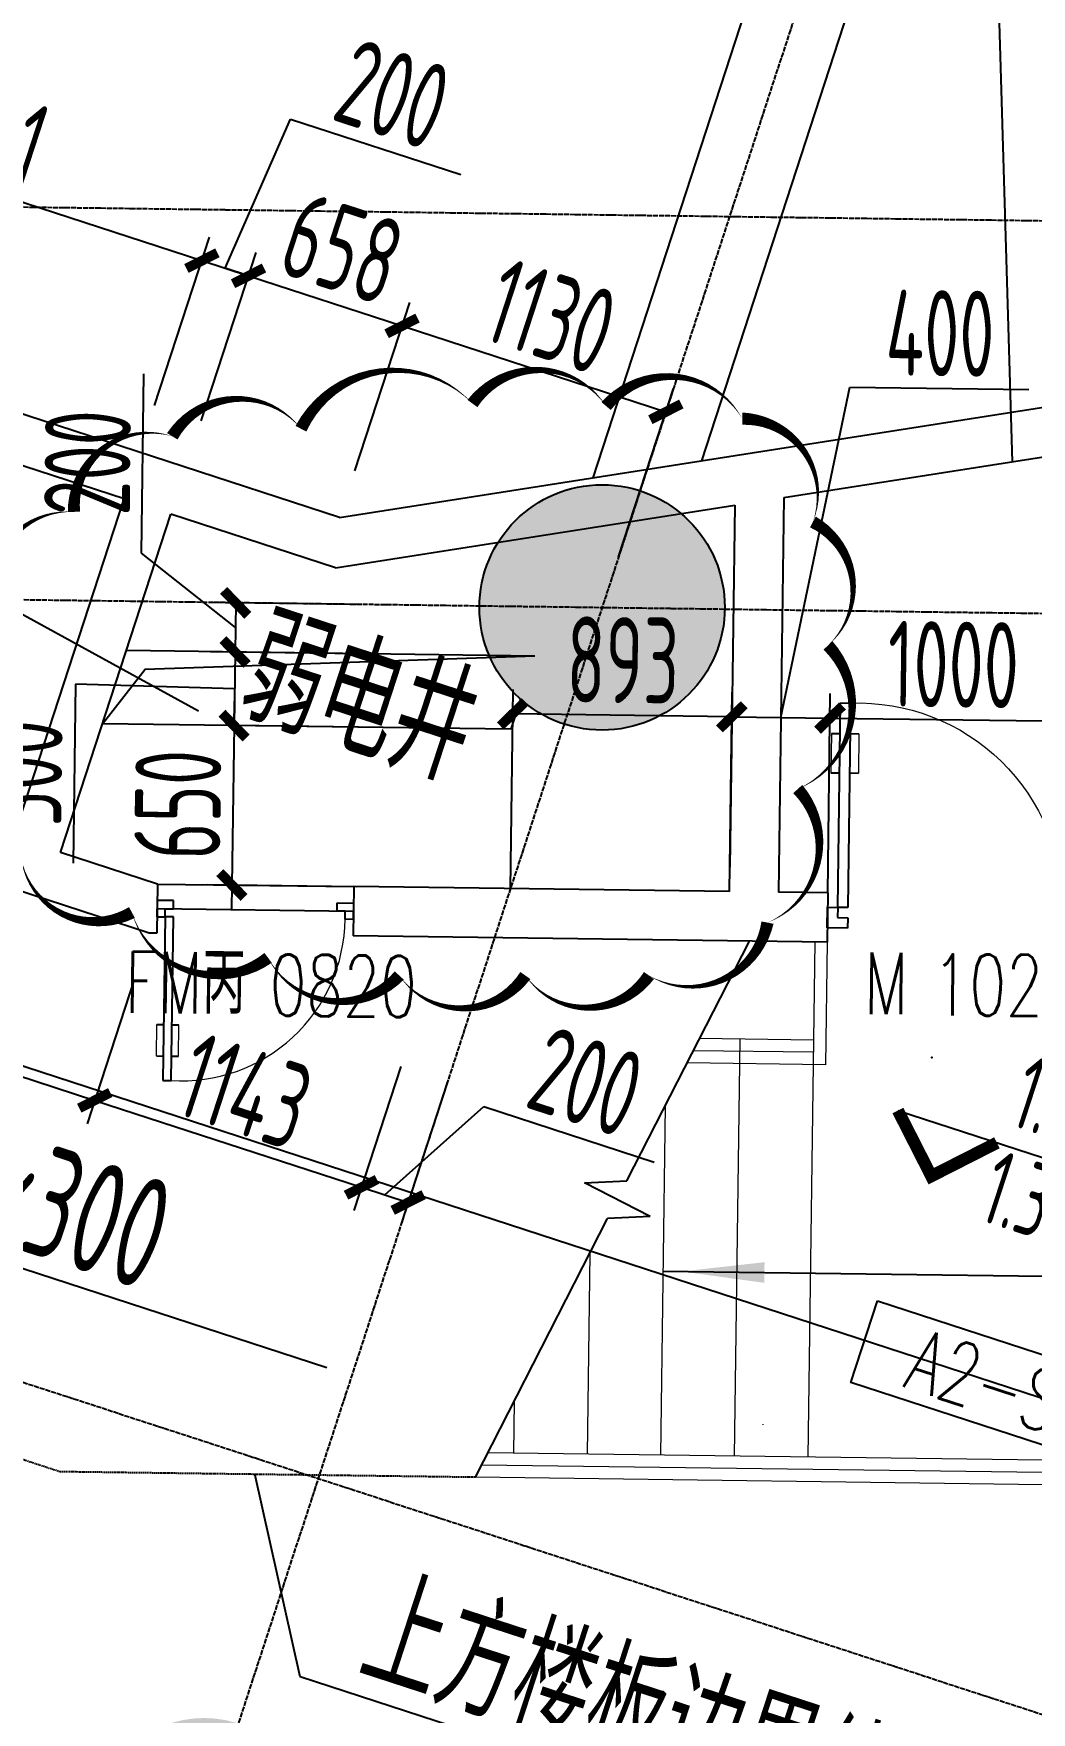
# Model space of a CAD drawing. Header units: millimetres. Extents: x 11639278 to 23698211, y -13072636 to -5537337.
# Drawn here: x 11845816 to 11849883, y -6354947 to -6348106 of the extents above; entities that cross this region are included whole.
import ezdxf
from ezdxf.enums import TextEntityAlignment as Align

# ---------------------------------------------------------------- set-up
doc = ezdxf.new("R2010")
doc.units = ezdxf.units.MM
doc.header["$LTSCALE"] = 10
for name, pattern in [('A2-RG-AXIS$0$CENTER', [2, 1.25, -0.25, 0.25, -0.25]), ('A2-RG-AXIS$0$DOTE', [2.42, 2, -0.2, 0.02, -0.2]), ('A2-RV-F1$0$DASHED2', [0.375, 0.25, -0.125])]:
    doc.linetypes.add(name, pattern=pattern)
for name, color, linetype in [('A2-RB-F1$0$$34$A-DIMS-100', 1, 'Continuous'), ('A2-RB-F1$0$A-DIMS-100', 1, 'Continuous'), ('A2-RG-AXIS$0$A-GRID', 1, 'A2-RG-AXIS$0$CENTER'), ('A2-RI-F1$0$$0$A-SYMB-NUMB-T', 4, 'Continuous'), ('A2-RI-F1$0$$4$A-SYMB', 4, 'Continuous'), ('A2-RI-F1$0$A-BEAM-PLAN-C', 2, 'Continuous'), ('A2-RI-F1$0$A-DOOR', 32, 'Continuous'), ('A2-RI-F1$0$A-HOLE', 2, 'Continuous'), ('A2-RI-F1$0$A-STRS', 50, 'Continuous'), ('A2-RI-F1$0$A-SYMB', 4, 'Continuous'), ('A2-RI-F1$0$A-SYMB-AREA', 4, 'Continuous'), ('A2-RI-F1$0$A-SYMB-DOOR', 4, 'Continuous'), ('A2-RI-F1$0$A-SYMB-NAME', 4, 'Continuous'), ('A2-RI-F1$0$A-SYMB-VOID', 35, 'Continuous'), ('A2-RI-F1$0$A-WALL', 7, 'Continuous'), ('A2-RI-F1$0$an-flor-strs-trds', 1, 'Continuous'), ('A2-RS-F1$0$A-HATH-GRAY', 8, 'Continuous'), ('A2-RS-F1$0$A-WALL-CONC', 6, 'Continuous'), ('A2-RV-F1$0$A-HATH', 9, 'Continuous'), ('A2-RV-F1$0$AUDIT_D_120618114340-341', 1, 'Continuous')]:
    doc.layers.add(name, color=color, linetype=linetype)
doc.layers.add('A2-RI-F1$0$A-FLOR-STRS', color=2, linetype='Continuous', lineweight=5)
doc.layers.add('A2-RV-F1$0$A-FLOR-STRS', color=2, linetype='Continuous', lineweight=5)
doc.styles.add('A2-RB-F1$0$$0$XD2008', font='hzs.shx', dxfattribs={"width": 0.7, "bigfont": 'hztxt.shx'})
doc.styles.add('A2-RB-F1$0$XD2008', font='hzs.shx', dxfattribs={"width": 0.7, "bigfont": 'hztxt.shx'})
doc.styles.add('A2-RI-F1$0$$0$ECADI-TXT', font='simplex.shx', dxfattribs={"bigfont": 'hztxt.shx'})
doc.styles.add('A2-RI-F1$0$ECADI', font='hzs.shx', dxfattribs={"width": 0.7, "bigfont": 'hztxt.shx'})
doc.styles.add('A2-RI-F1$0$ECADI-TXT', font='simplex.shx', dxfattribs={"bigfont": 'hztxt.shx'})
doc.styles.add('A2-RI-F1$0$XD2008', font='hzs.shx', dxfattribs={"width": 0.7, "bigfont": 'hztxt.shx'})
doc.dimstyles.new('A2-RB-F1$0$$0$XD100$0', dxfattribs={"dimscale": 100, "dimtxt": 3.5, "dimasz": 1, "dimexe": 1, "dimexo": 2, "dimgap": 0.5, "dimtad": 1, "dimdec": 0, "dimdsep": 46, "dimtxsty": 'A2-RB-F1$0$$0$XD2008', "dimblk1": 'A2-RB-F1$0$$20$_ArchTick', "dimblk2": 'A2-RB-F1$0$$20$_ArchTick', "dimsah": 1, "dimcen": 2.5, "dimclrt": 4, "dimaunit": 1, "dimadec": 0, "dimazin": 0, "dimtfac": 1, "dimtdec": 0, "dimtix": 1, "dimtmove": 2, "dimatfit": 3, "dimfxl": 0, "dimtolj": 1, "dimtzin": 0, "dimarcsym": 0})
doc.dimstyles.new('A2-RB-F1$0$XD100$0', dxfattribs={"dimscale": 100, "dimtxt": 3.5, "dimasz": 1, "dimexe": 1, "dimexo": 2, "dimgap": 0.5, "dimtad": 1, "dimdec": 0, "dimdsep": 46, "dimtxsty": 'A2-RB-F1$0$XD2008', "dimblk1": 'A2-RB-F1$0$_ArchTick', "dimblk2": 'A2-RB-F1$0$_ArchTick', "dimsah": 1, "dimcen": 2.5, "dimclrt": 4, "dimaunit": 1, "dimadec": 0, "dimazin": 0, "dimtfac": 1, "dimtdec": 0, "dimtix": 1, "dimtmove": 1, "dimatfit": 3, "dimfxl": 0, "dimtolj": 1, "dimtzin": 0, "dimarcsym": 0})

# ---------------------------------------------------------------- blocks, each defined once
blk = doc.blocks.new('A2-RG-AXIS')
at = {"layer": 'A2-RG-AXIS$0$A-GRID', "linetype": 'A2-RG-AXIS$0$DOTE'}
for p, q in [((11859362.3, -6315993.2), (11846201.5, -6356370.4)), ((11835588.6, -6348674.9), (11872727, -6349175.1)), ((11832290.2, -6349206.7), (11870250.8, -6361579.7)), ((11835567, -6350274.8), (11872705.5, -6350774.9))]:
    blk.add_line(p, q, dxfattribs=at)
blk = doc.blocks.new('A2-RV-F1')
at = {"layer": 'A2-RV-F1$0$A-FLOR-STRS'}
for p, q in [((11848999.7, -6351807.1), (11848971.7, -6353906.9)), ((11849049.7, -6351807.7), (11849043, -6352307.7)), ((11848994.4, -6352207), (11848530.6, -6352200.9)), ((11848694.4, -6352203), (11848671.7, -6353902.9)), ((11848993.7, -6352257), (11848505.2, -6352250.5)), ((11849043, -6352307.7), (11848479.8, -6352300.2)), ((11848390.7, -6352474.5), (11848371.7, -6353898.9)), ((11848082.7, -6353077.3), (11848071.7, -6353894.9)), ((11847774.6, -6353680), (11847771.8, -6353890.9)), ((11853071.3, -6353961.6), (11847667.5, -6353889.5)), ((11853070, -6354061.6), (11847616.7, -6353989)), ((11853070.6, -6354011.6), (11847642.1, -6353939.1))]:
    blk.add_line(p, q, dxfattribs=at)
at = {"layer": 'A2-RV-F1$0$A-HATH', "linetype": 'A2-RV-F1$0$DASHED2', "ltscale": 2}
blk.add_lwpolyline([(11847616.7, -6353989), (11845924.2, -6353966.4), (11843032.6, -6353023.8), (11842521.3, -6354592.4)], dxfattribs=at)
at = {"layer": 'A2-RV-F1$0$AUDIT_D_120618114340-341', "extrusion": (-1.33014e-40, 2.84399e-41, -1)}
for p, q in [((11848234.4, -6352780.4), (11848733.7, -6351803.5)), ((11848061.4, -6352789.3), (11848234.4, -6352780.4)), ((11848328.5, -6352925.8), (11848061.4, -6352789.3)), ((11847616.7, -6353989), (11848155.5, -6352934.7)), ((11848328.5, -6352925.8), (11848155.5, -6352934.7))]:
    blk.add_line(p, q, dxfattribs=at)
at = {"layer": 'A2-RV-F1$0$AUDIT_D_120618114340-341', "extrusion": (2.15712e-08, 2.98558e-09, -1)}
blk.add_line((11848381.7, -6353148.9, 0), (11853081.3, -6353211.7, 0), dxfattribs=at)
blk.add_solid([(-11848793.9, -6353196.5, 0.2), (-11848795.1, -6353112.4, 0.2), (-11848457.8, -6353150, 0.2)], dxfattribs=at)
blk = doc.blocks.new('A2-RB-F1$0$_ArchTick')
at = {"color": 0, "linetype": 'ByBlock', "const_width": 0.4}
blk.add_lwpolyline([(-0.5, -0.5), (0.5, 0.5)], dxfattribs=at)
blk = doc.blocks.new('*D1197')
at = {"layer": 'A2-RB-F1$0$A-DIMS-100', "color": 0, "lineweight": -2, "transparency": 16777216}
for p, q in [((11847759.5, -6351590.5), (11847770.3, -6350777.9)), ((11848652.4, -6351602.4), (11848663.3, -6350789.8)), ((11848661.9, -6350889.8), (11847769, -6350877.8))]:
    blk.add_line(p, q, dxfattribs=at)
at = {"layer": 'Defpoints', "color": 0, "transparency": 16777216}
for p in [(11847769, -6350877.8), (11847756.8, -6351790.5), (11848649.7, -6351802.4)]:
    blk.add_point(p, dxfattribs=at)
at = {"layer": 'A2-RB-F1$0$A-DIMS-100', "color": 0, "lineweight": -2, "transparency": 16777216, "xscale": 100, "yscale": 100, "zscale": 100}
for p, rotation in [((11847769, -6350877.8), 179.2349047044676), ((11848661.9, -6350889.8), 359.2349047044676)]:
    blk.add_blockref('A2-RB-F1$0$_ArchTick', p, dxfattribs=dict(at, rotation=rotation))
at = {"layer": 'A2-RB-F1$0$A-DIMS-100', "color": 4, "transparency": 16777216, "insert": (11848218.5, -6350658.8), "char_height": 350, "attachment_point": 5, "rotation": 359.2349, "style": 'A2-RB-F1$0$XD2008'}
blk.add_mtext('\\A1;893', dxfattribs=at)
blk = doc.blocks.new('*D1198')
at = {"layer": 'A2-RB-F1$0$A-DIMS-100', "color": 0, "lineweight": -2, "transparency": 16777216}
for p, q in [((11848861.9, -6350892.4), (11849142.5, -6349546.8)), ((11849142.5, -6349546.8), (11849872.4, -6349556.6)), ((11848652.4, -6351602.4), (11848663.3, -6350789.8)), ((11849052.4, -6351607.8), (11849063.2, -6350795.1)), ((11848661.9, -6350889.8), (11849061.9, -6350895.1))]:
    blk.add_line(p, q, dxfattribs=at)
at = {"layer": 'Defpoints', "color": 0, "transparency": 16777216}
for p in [(11849061.9, -6350895.1), (11848649.7, -6351802.4), (11849049.7, -6351807.7)]:
    blk.add_point(p, dxfattribs=at)
at = {"layer": 'A2-RB-F1$0$A-DIMS-100', "color": 0, "lineweight": -2, "transparency": 16777216, "xscale": 100, "yscale": 100, "zscale": 100}
for p, rotation in [((11848661.9, -6350889.8), 179.2349047048349), ((11849061.9, -6350895.1), 359.2349047048348)]:
    blk.add_blockref('A2-RB-F1$0$_ArchTick', p, dxfattribs=dict(at, rotation=rotation))
at = {"layer": 'A2-RB-F1$0$A-DIMS-100', "color": 4, "transparency": 16777216, "insert": (11849510.5, -6349326.7), "char_height": 350, "attachment_point": 5, "rotation": 359.2349, "style": 'A2-RB-F1$0$XD2008'}
blk.add_mtext('\\A1;400', dxfattribs=at)
blk = doc.blocks.new('*D1199')
at = {"layer": 'A2-RB-F1$0$A-DIMS-100', "color": 0, "lineweight": -2, "transparency": 16777216}
for p, q in [((11849052.4, -6351607.8), (11849063.2, -6350795.1)), ((11850052.3, -6351621.1), (11850063.1, -6350808.5)), ((11849061.9, -6350895.1), (11850061.8, -6350908.5))]:
    blk.add_line(p, q, dxfattribs=at)
at = {"layer": 'Defpoints', "color": 0, "transparency": 16777216}
for p in [(11850061.8, -6350908.5), (11849049.7, -6351807.7), (11850049.6, -6351821.1)]:
    blk.add_point(p, dxfattribs=at)
at = {"layer": 'A2-RB-F1$0$A-DIMS-100', "color": 0, "lineweight": -2, "transparency": 16777216, "xscale": 100, "yscale": 100, "zscale": 100}
for p, rotation in [((11849061.9, -6350895.1), 179.2349047042035), ((11850061.8, -6350908.5), 359.2349047042035)]:
    blk.add_blockref('A2-RB-F1$0$_ArchTick', p, dxfattribs=dict(at, rotation=rotation))
at = {"layer": 'A2-RB-F1$0$A-DIMS-100', "color": 4, "transparency": 16777216, "insert": (11849564.8, -6350676.8), "char_height": 350, "attachment_point": 5, "rotation": 359.2349, "style": 'A2-RB-F1$0$XD2008'}
blk.add_mtext('\\A1;1000', dxfattribs=at)
blk = doc.blocks.new('*D1271')
at = {"layer": 'A2-RB-F1$0$A-DIMS-100', "color": 0, "lineweight": -2, "transparency": 16777216}
for p, q in [((11844349.7, -6348983), (11844573.3, -6348297.1)), ((11844542.3, -6348392.1), (11846502.3, -6349031)), ((11846309.7, -6349621.8), (11846533.2, -6348935.9))]:
    blk.add_line(p, q, dxfattribs=at)
at = {"layer": 'Defpoints', "color": 0, "transparency": 16777216}
for p in [(11846502.3, -6349031), (11844287.7, -6349173.1), (11846247.7, -6349811.9)]:
    blk.add_point(p, dxfattribs=at)
at = {"layer": 'A2-RB-F1$0$A-DIMS-100', "color": 0, "lineweight": -2, "transparency": 16777216, "xscale": 100, "yscale": 100, "zscale": 100}
for p, rotation in [((11844542.3, -6348392.1), 161.947040493317), ((11846502.3, -6349031), 341.9470404933169)]:
    blk.add_blockref('A2-RB-F1$0$_ArchTick', p, dxfattribs=dict(at, rotation=rotation))
at = {"layer": 'A2-RB-F1$0$A-DIMS-100', "color": 4, "transparency": 16777216, "insert": (11845592, -6348497.6), "char_height": 350, "attachment_point": 5, "rotation": 341.94704, "style": 'A2-RB-F1$0$XD2008'}
blk.add_mtext('\\A1;2061', dxfattribs=at)
blk = doc.blocks.new('*D1272')
at = {"layer": 'A2-RB-F1$0$A-DIMS-100', "color": 0, "lineweight": -2, "transparency": 16777216}
for p, q in [((11846256.3, -6350222.5), (11846266.1, -6349492.6)), ((11846638.8, -6350525.6), (11846256.3, -6350222.5)), ((11847147.6, -6350432.2), (11846540.1, -6350424)), ((11846640.1, -6350425.4), (11846637.4, -6350625.8)), ((11847144.9, -6350632.6), (11846537.4, -6350624.5))]:
    blk.add_line(p, q, dxfattribs=at)
at = {"layer": 'Defpoints', "color": 0, "transparency": 16777216}
for p in [(11847347.6, -6350434.8), (11846637.4, -6350625.8), (11847344.9, -6350635.3)]:
    blk.add_point(p, dxfattribs=at)
at = {"layer": 'A2-RB-F1$0$A-DIMS-100', "color": 0, "lineweight": -2, "transparency": 16777216, "xscale": 100, "yscale": 100, "zscale": 100}
for p, rotation in [((11846640.1, -6350425.4), 89.23490470464137), ((11846637.4, -6350625.8), 269.2349047046413)]:
    blk.add_blockref('A2-RB-F1$0$_ArchTick', p, dxfattribs=dict(at, rotation=rotation))
at = {"layer": 'A2-RB-F1$0$A-DIMS-100', "color": 4, "transparency": 16777216, "insert": (11846036.2, -6349854.5), "char_height": 350, "attachment_point": 5, "rotation": 89.2349, "style": 'A2-RB-F1$0$XD2008'}
blk.add_mtext('\\A1;200', dxfattribs=at)
blk = doc.blocks.new('*D1273')
at = {"layer": 'A2-RB-F1$0$A-DIMS-100', "color": 0, "lineweight": -2, "transparency": 16777216}
for p, q in [((11846633.4, -6350925.8), (11846634.7, -6350825.8)), ((11847140.9, -6350932.6), (11846533.4, -6350924.4)), ((11846633.4, -6350925.8), (11846624.7, -6351575.3)), ((11847132.2, -6351582.1), (11846524.7, -6351574)), ((11846624.7, -6351575.3), (11846623.4, -6351675.3))]:
    blk.add_line(p, q, dxfattribs=at)
at = {"layer": 'Defpoints', "color": 0, "transparency": 16777216}
for p in [(11847340.9, -6350935.2), (11846624.7, -6351575.3), (11847332.2, -6351584.8)]:
    blk.add_point(p, dxfattribs=at)
at = {"layer": 'A2-RB-F1$0$A-DIMS-100', "color": 0, "lineweight": -2, "transparency": 16777216, "xscale": 100, "yscale": 100, "zscale": 100}
for p, rotation in [((11846633.4, -6350925.8), 269.2349047043373), ((11846624.7, -6351575.3), 89.23490470433734)]:
    blk.add_blockref('A2-RB-F1$0$_ArchTick', p, dxfattribs=dict(at, rotation=rotation))
at = {"layer": 'A2-RB-F1$0$A-DIMS-100', "color": 4, "transparency": 16777216, "insert": (11846404.1, -6351247.6), "char_height": 350, "attachment_point": 5, "rotation": 89.2349, "style": 'A2-RB-F1$0$XD2008'}
blk.add_mtext('\\A1;650', dxfattribs=at)
blk = doc.blocks.new('*D1274')
at = {"layer": 'A2-RB-F1$0$A-DIMS-100', "color": 0, "lineweight": -2, "transparency": 16777216}
for p, q in [((11844603.2, -6351432.1), (11844411.9, -6352018.9)), ((11844442.9, -6351923.8), (11846065.7, -6352452.8)), ((11846226, -6351961), (11846034.8, -6352547.9))]:
    blk.add_line(p, q, dxfattribs=at)
at = {"layer": 'Defpoints', "color": 0, "transparency": 16777216}
for p in [(11844665.2, -6351241.9), (11846288, -6351770.9), (11846065.7, -6352452.8)]:
    blk.add_point(p, dxfattribs=at)
at = {"layer": 'A2-RB-F1$0$A-DIMS-100', "color": 0, "lineweight": -2, "transparency": 16777216, "xscale": 100, "yscale": 100, "zscale": 100}
for p, rotation in [((11844442.9, -6351923.8), 161.9470404933315), ((11846065.7, -6352452.8), 341.9470404933315)]:
    blk.add_blockref('A2-RB-F1$0$_ArchTick', p, dxfattribs=dict(at, rotation=rotation))
at = {"layer": 'A2-RB-F1$0$A-DIMS-100', "color": 4, "transparency": 16777216, "insert": (11845324.1, -6351974.4), "char_height": 350, "attachment_point": 5, "rotation": 341.94704, "style": 'A2-RB-F1$0$XD2008'}
blk.add_mtext('\\A1;1707', dxfattribs=at)
blk = doc.blocks.new('*D1275')
at = {"layer": 'A2-RB-F1$0$A-DIMS-100', "color": 0, "lineweight": -2, "transparency": 16777216}
for p, q in [((11846226, -6351961), (11846034.8, -6352547.9)), ((11847312.9, -6352315.3), (11847121.6, -6352902.1)), ((11846065.7, -6352452.8), (11847152.6, -6352807.1))]:
    blk.add_line(p, q, dxfattribs=at)
at = {"layer": 'Defpoints', "color": 0, "transparency": 16777216}
for p in [(11846288, -6351770.9), (11847374.9, -6352125.1), (11847152.6, -6352807.1)]:
    blk.add_point(p, dxfattribs=at)
at = {"layer": 'A2-RB-F1$0$A-DIMS-100', "color": 0, "lineweight": -2, "transparency": 16777216, "xscale": 100, "yscale": 100, "zscale": 100}
for p, rotation in [((11846065.7, -6352452.8), 161.9470404933812), ((11847152.6, -6352807.1), 341.9470404933812)]:
    blk.add_blockref('A2-RB-F1$0$_ArchTick', p, dxfattribs=dict(at, rotation=rotation))
at = {"layer": 'A2-RB-F1$0$A-DIMS-100', "color": 4, "transparency": 16777216, "insert": (11846678.9, -6352416), "char_height": 350, "attachment_point": 5, "rotation": 341.94704, "style": 'A2-RB-F1$0$XD2008'}
blk.add_mtext('\\A1;1143', dxfattribs=at)
blk = doc.blocks.new('*D1276')
at = {"layer": 'A2-RB-F1$0$A-DIMS-100', "color": 0, "lineweight": -2, "transparency": 16777216}
for p, q in [((11847312.9, -6352315.3), (11847121.6, -6352902.1)), ((11847503.1, -6352377.3), (11847311.8, -6352964.1)), ((11847247.7, -6352838), (11847651.1, -6352478.2)), ((11847651.1, -6352478.2), (11848345.2, -6352704.4)), ((11847152.6, -6352807.1), (11847342.8, -6352869))]:
    blk.add_line(p, q, dxfattribs=at)
at = {"layer": 'Defpoints', "color": 0, "transparency": 16777216}
for p in [(11847374.9, -6352125.1), (11847565, -6352187.1), (11847342.8, -6352869)]:
    blk.add_point(p, dxfattribs=at)
at = {"layer": 'A2-RB-F1$0$A-DIMS-100', "color": 0, "lineweight": -2, "transparency": 16777216, "xscale": 100, "yscale": 100, "zscale": 100}
for p, rotation in [((11847152.6, -6352807.1), 161.947040493236), ((11847342.8, -6352869), 341.947040493236)]:
    blk.add_blockref('A2-RB-F1$0$_ArchTick', p, dxfattribs=dict(at, rotation=rotation))
at = {"layer": 'A2-RB-F1$0$A-DIMS-100', "color": 4, "transparency": 16777216, "insert": (11848067.9, -6352377.4), "char_height": 350, "attachment_point": 5, "rotation": 341.94704, "style": 'A2-RB-F1$0$XD2008'}
blk.add_mtext('\\A1;200', dxfattribs=at)
blk = doc.blocks.new('*D689')
at = {"layer": 'A2-RB-F1$0$A-DIMS-100', "color": 0, "lineweight": -2, "transparency": 16777216}
for p, q in [((11847144.9, -6350632.6), (11846537.4, -6350624.5)), ((11846637.4, -6350625.8), (11846633.4, -6350925.8)), ((11845987.7, -6350756.5), (11845977.9, -6351486.4)), ((11846635.4, -6350775.8), (11845987.7, -6350756.5)), ((11847140.9, -6350932.6), (11846533.4, -6350924.4))]:
    blk.add_line(p, q, dxfattribs=at)
at = {"layer": 'Defpoints', "color": 0, "transparency": 16777216}
for p in [(11847344.9, -6350635.3), (11846633.4, -6350925.8), (11847340.9, -6350935.2)]:
    blk.add_point(p, dxfattribs=at)
at = {"layer": 'A2-RB-F1$0$A-DIMS-100', "color": 0, "lineweight": -2, "transparency": 16777216, "xscale": 100, "yscale": 100, "zscale": 100}
for p, rotation in [((11846637.4, -6350625.8), 89.2349047040636), ((11846633.4, -6350925.8), 269.2349047040636)]:
    blk.add_blockref('A2-RB-F1$0$_ArchTick', p, dxfattribs=dict(at, rotation=rotation))
at = {"layer": 'A2-RB-F1$0$A-DIMS-100', "color": 4, "transparency": 16777216, "insert": (11845757.8, -6351118.5), "char_height": 350, "attachment_point": 5, "rotation": 89.2349, "style": 'A2-RB-F1$0$XD2008'}
blk.add_mtext('\\A1;300', dxfattribs=at)
blk = doc.blocks.new('*D763')
at = {"layer": 'A2-RB-F1$0$A-DIMS-100', "color": 0, "lineweight": -2, "transparency": 16777216}
for p, q in [((11846597.3, -6349062), (11846863.5, -6348454)), ((11846863.5, -6348454), (11847557.5, -6348680.2)), ((11846309.7, -6349621.8), (11846533.2, -6348935.9)), ((11846499.8, -6349683.8), (11846723.4, -6348997.9)), ((11846502.3, -6349031), (11846692.4, -6349092.9))]:
    blk.add_line(p, q, dxfattribs=at)
at = {"layer": 'Defpoints', "color": 0, "transparency": 16777216}
for p in [(11846692.4, -6349092.9), (11846247.7, -6349811.9), (11846437.9, -6349873.9)]:
    blk.add_point(p, dxfattribs=at)
at = {"layer": 'A2-RB-F1$0$A-DIMS-100', "color": 0, "lineweight": -2, "transparency": 16777216, "xscale": 100, "yscale": 100, "zscale": 100}
for p, rotation in [((11846502.3, -6349031), 161.9470404936497), ((11846692.4, -6349092.9), 341.9470404936496)]:
    blk.add_blockref('A2-RB-F1$0$_ArchTick', p, dxfattribs=dict(at, rotation=rotation))
at = {"layer": 'A2-RB-F1$0$A-DIMS-100', "color": 4, "transparency": 16777216, "insert": (11847280.2, -6348353.2), "char_height": 350, "attachment_point": 5, "rotation": 341.94704, "style": 'A2-RB-F1$0$XD2008'}
blk.add_mtext('\\A1;200', dxfattribs=at)
blk = doc.blocks.new('*D764')
at = {"layer": 'A2-RB-F1$0$A-DIMS-100', "color": 0, "lineweight": -2, "transparency": 16777216}
for p, q in [((11846499.8, -6349683.8), (11846723.4, -6348997.9)), ((11846692.4, -6349092.9), (11846597.3, -6349062)), ((11846692.4, -6349092.9), (11847318.1, -6349296.9)), ((11847125.6, -6349887.7), (11847349.1, -6349201.8)), ((11847318.1, -6349296.9), (11847413.2, -6349327.9))]:
    blk.add_line(p, q, dxfattribs=at)
at = {"layer": 'Defpoints', "color": 0, "transparency": 16777216}
for p in [(11847318.1, -6349296.9), (11846437.9, -6349873.9), (11847063.6, -6350077.9)]:
    blk.add_point(p, dxfattribs=at)
at = {"layer": 'A2-RB-F1$0$A-DIMS-100', "color": 0, "lineweight": -2, "transparency": 16777216, "xscale": 100, "yscale": 100, "zscale": 100}
for p, rotation in [((11846692.4, -6349092.9), 341.9470404934324), ((11847318.1, -6349296.9), 161.9470404934324)]:
    blk.add_blockref('A2-RB-F1$0$_ArchTick', p, dxfattribs=dict(at, rotation=rotation))
at = {"layer": 'A2-RB-F1$0$A-DIMS-100', "color": 4, "transparency": 16777216, "insert": (11847075, -6348981), "char_height": 350, "attachment_point": 5, "rotation": 341.94704, "style": 'A2-RB-F1$0$XD2008'}
blk.add_mtext('\\A1;658', dxfattribs=at)
blk = doc.blocks.new('*D765')
at = {"layer": 'A2-RB-F1$0$A-DIMS-100', "color": 0, "lineweight": -2, "transparency": 16777216}
for p, q in [((11847125.6, -6349887.7), (11847349.1, -6349201.8)), ((11847318.1, -6349296.9), (11848392.9, -6349647.2)), ((11848200.3, -6350238), (11848423.9, -6349552.1))]:
    blk.add_line(p, q, dxfattribs=at)
at = {"layer": 'Defpoints', "color": 0, "transparency": 16777216}
for p in [(11848392.9, -6349647.2), (11847063.6, -6350077.9), (11848138.4, -6350428.2)]:
    blk.add_point(p, dxfattribs=at)
at = {"layer": 'A2-RB-F1$0$A-DIMS-100', "color": 0, "lineweight": -2, "transparency": 16777216, "xscale": 100, "yscale": 100, "zscale": 100}
for p, rotation in [((11847318.1, -6349296.9), 161.9470404934695), ((11848392.9, -6349647.2), 341.9470404934694)]:
    blk.add_blockref('A2-RB-F1$0$_ArchTick', p, dxfattribs=dict(at, rotation=rotation))
at = {"layer": 'A2-RB-F1$0$A-DIMS-100', "color": 4, "transparency": 16777216, "insert": (11847925.3, -6349258.1), "char_height": 350, "attachment_point": 5, "rotation": 341.94704, "style": 'A2-RB-F1$0$XD2008'}
blk.add_mtext('\\A1;1130', dxfattribs=at)
blk = doc.blocks.new('A2-RB-F1$0$$20$_ArchTick')
at = {"color": 0, "linetype": 'ByBlock', "const_width": 0.4}
blk.add_lwpolyline([(-0.5, -0.5), (0.5, 0.5)], dxfattribs=at)
blk = doc.blocks.new('*D804')
at = {"layer": 'A2-RB-F1$0$$34$A-DIMS-100', "color": 0, "lineweight": -2, "transparency": 16777216}
blk.add_arc((11844997.5, -6350401.8), 5191, 359.22838, 8.90973, dxfattribs=at)
at = {"layer": 'Defpoints', "color": 0, "transparency": 16777216}
for p in [(11852442.1, -6349234.7), (11847063.6, -6350077.9), (11850183.8, -6350179.4), (11835567, -6350274.8), (11872705.5, -6350774.9)]:
    blk.add_point(p, dxfattribs=at)
at = {"layer": 'A2-RB-F1$0$$34$A-DIMS-100', "color": 0, "lineweight": -2, "transparency": 16777216, "xscale": 100, "yscale": 100, "zscale": 100}
for p, rotation in [((11850125.9, -6349597.8), 98.90972915237298), ((11850188.1, -6350471.7), 269.2283753461023)]:
    blk.add_blockref('A2-RB-F1$0$$20$_ArchTick', p, dxfattribs=dict(at, rotation=rotation))
at = {"layer": 'A2-RB-F1$0$$34$A-DIMS-100', "color": 4, "transparency": 16777216, "insert": (11850433.1, -6350015.1), "char_height": 350, "attachment_point": 5, "rotation": 274.06905, "style": 'A2-RB-F1$0$$0$XD2008'}
blk.add_mtext('\\A1;9°40\'53"', dxfattribs=at)
blk = doc.blocks.new('A2-RS-F1')
at = {"layer": 'A2-RS-F1$0$A-HATH-GRAY', "ltscale": 3}
h = blk.add_hatch(color=256, dxfattribs=at)
h.paths.add_polyline_path([(11844906.6, -6323395.9), (11843860.7, -6323055), (11843581.8, -6323910.6), (11844627.7, -6324251.5)], flags=17)
h.paths.add_polyline_path([(11860882.6, -6343275.4), (11862023.5, -6343647.3), (11861713.6, -6344598), (11860572.7, -6344226.1)])
h.paths.add_polyline_path([(11865221.2, -6329964.4), (11866362.1, -6330336.3), (11866052.2, -6331287.1), (11864911.3, -6330915.2)])
h.paths.add_polyline_path([(11863051.9, -6336620), (11864192.8, -6336991.9), (11863882.9, -6337942.6), (11862742, -6337570.7)])
edge = h.paths.add_edge_path()
edge.add_arc((11859128.8, -6350592.2), 550, 0, 360)
edge = h.paths.add_edge_path()
edge.add_arc((11856959.4, -6357247.7), 450, 0, 360)
edge = h.paths.add_edge_path()
edge.add_arc((11853166.7, -6357589.2), 450, 0, 360)
edge = h.paths.add_edge_path()
edge.add_arc((11867805.9, -6323970.6), 450, 0, 360)
h.paths.add_polyline_path([(11846030, -6316399.5), (11847075.8, -6316740.4), (11846796.9, -6317596.1), (11845751.1, -6317255.2)])
h.paths.add_polyline_path([(11843860.7, -6323054.9), (11844906.6, -6323395.8), (11844627.7, -6324251.5), (11843581.8, -6323910.6)])
h.paths.add_polyline_path([(11855493.2, -6327056.8), (11855968.6, -6327211.7), (11855813.7, -6327687.1), (11855338.3, -6327532.2)])
h.paths.add_polyline_path([(11855338.2, -6327532.2), (11855813.6, -6327687.2), (11855968.6, -6327211.8), (11855493.2, -6327056.8)])
h.paths.add_polyline_path([(11848985.4, -6347023), (11849460.8, -6347177.9), (11849305.8, -6347653.3), (11848830.5, -6347498.4)])
h.paths.add_polyline_path([(11848830.4, -6347498.4), (11849305.8, -6347653.4), (11849460.7, -6347178), (11848985.4, -6347023)])
h.paths.add_polyline_path([(11841691.5, -6329710.3), (11842737.3, -6330051.2), (11842458.4, -6330906.9), (11841412.5, -6330566)])
edge = h.paths.add_edge_path()
edge.add_arc((11835567, -6350274.8), 550, 0, 360)
h.paths.add_polyline_path([(11837074, -6343876.8), (11838119.8, -6344217.7), (11838398.7, -6343362), (11837352.9, -6343021.1)])
h.paths.add_polyline_path([(11839243.3, -6337221.4), (11840289.1, -6337562.3), (11840568, -6336706.6), (11839522.2, -6336365.7)])
h.paths.add_polyline_path([(11843581.8, -6323910.7), (11844627.7, -6324251.6), (11844906.6, -6323395.9), (11843860.7, -6323055)])
edge = h.paths.add_edge_path()
edge.add_arc((11839855.8, -6353250.4), 450, 0, 360)
edge = h.paths.add_edge_path()
edge.add_arc((11857822.8, -6320716.7), 450, 0, 360)
edge = h.paths.add_edge_path()
edge.add_arc((11856666.2, -6324264.9), 500, 0, 360)
h.paths.add_polyline_path([(11855338.3, -6327532.3), (11855813.7, -6327687.2), (11855968.6, -6327211.8), (11855493.2, -6327056.9)])
h.paths.add_polyline_path([(11848830.3, -6347498.4), (11849305.7, -6347653.3), (11849460.6, -6347177.9), (11848985.2, -6347023)])
edge = h.paths.add_edge_path()
edge.add_arc((11848133.1, -6350444.1), 500, 0, 360)
edge = h.paths.add_edge_path()
edge.add_arc((11846511.2, -6355419.9), 450, 0, 360)
edge = h.paths.add_edge_path()
edge.add_arc((11865992.2, -6360191.7), 450, 0, 360)
edge = h.paths.add_edge_path()
edge.add_arc((11868161.4, -6353536.3), 450, 0, 360)
edge = h.paths.add_edge_path()
edge.add_arc((11870330.7, -6346880.9), 450, 0, 360)
edge = h.paths.add_edge_path()
edge.add_arc((11872500, -6340225.5), 450, 0, 360)
edge = h.paths.add_edge_path()
edge.add_arc((11874669.3, -6333570.1), 450, 0, 360)
edge = h.paths.add_edge_path()
edge.add_arc((11876838.5, -6326914.7), 450, 0, 360)
at = {"layer": 'A2-RS-F1$0$A-WALL-CONC'}
blk.add_circle((11848133.1, -6350444.1), 500, dxfattribs=at)
blk = doc.blocks.new('A2-RI-F1$0$5erhfh')
at = {"layer": 'A2-RI-F1$0$A-SYMB-AREA', "style": 'A2-RI-F1$0$ECADI', "width": 0.7}
blk.add_attdef('340M2', text='', height=2.5, dxfattribs=at).set_placement((0, 1.25), align=Align.MIDDLE_LEFT)
at = {"layer": 'A2-RI-F1$0$A-SYMB-NAME', "style": 'A2-RI-F1$0$ECADI', "width": 0.7}
blk.add_attdef('CHINESENAME', (-12.292, 3.087), '', height=4.5, dxfattribs=at)
blk = doc.blocks.new('A2-RI-F1$0$door-1000')
for p, q in [((0.6493, 0.6471), (0.7083, 0.7059)), ((0.7083, 0.7059), (0.7083, 0.7059)), ((0.7083, 0.7059), (0.7672, 0.6469)), ((0.6787, 0.6175), (0.6493, 0.6471)), ((0.7082, 0.647), (0.6787, 0.6175)), ((0.7376, 0.6174), (0.7082, 0.647)), ((0.7672, 0.6469), (0.7376, 0.6174)), ((0.059, 0.0588), (0, 0)), ((0, 0), (0.0588, -0.059)), ((0, 0), (0, 0)), ((0.0589, -0.0001), (0.0884, 0.0293)), ((0.0884, 0.0293), (0.059, 0.0588)), ((0.0588, -0.059), (0.0883, -0.0296)), ((0.0883, -0.0296), (0.0589, -0.0001)), ((0.1179, -0.0002), (0.0883, -0.0296)), ((0.0883, -0.0296), (0.6766, -0.6199)), ((0.7061, -0.5905), (0.1179, -0.0002)), ((0.5051, -0.3888), (0.5301, -0.3639)), ((0.4506, -0.4431), (0.4756, -0.4182)), ((0.6183, -0.5024), (0.6432, -0.4775)), ((0.5638, -0.5566), (0.5888, -0.5318)), ((0.6766, -0.6199), (0.7061, -0.5905))]:
    blk.add_line(p, q)
at = {"lineweight": 13}
for p, q in [((0.6432, -0.4775), (0.5301, -0.3639)), ((0.5638, -0.5566), (0.4506, -0.4431))]:
    blk.add_line(p, q, dxfattribs=at)
blk.add_arc((0.1481, 0.0285), 0.8333, 312.03498, 44.97267, dxfattribs=at)
blk = doc.blocks.new('A2-RI-F1$0$ECADI-TAG-HGHT（国标）')
at = {"color": 1}
blk.add_line((-2.121, 2.121), (11.768, 2.121), dxfattribs=at)
at = {"color": 1, "const_width": 0.5}
blk.add_lwpolyline([(-2.121, 2.121), (0, 0), (2.121, 2.121)], dxfattribs=at)
at = {"color": 1}
blk.add_point((-1.481, 4.6), dxfattribs=at)
at = {"style": 'A2-RI-F1$0$XD2008', "width": 0.7}
blk.add_attdef('FL', text='', height=3, dxfattribs=at).set_placement((-2.689, 2.967), align=Align.RIGHT)
for tag, p in [('F.F.L.', (2.284, 2.967)), ('T.O.S.', (2.284, -1.104))]:
    blk.add_attdef(tag, p, '', height=3, dxfattribs=at)
blk = doc.blocks.new('A2-RI-F1$0$ECADI-TAG-DOOR')
blk = doc.blocks.new('A2-RI-F1$0$$0$ECADI-TAG-CODE')
at = {"layer": 'A2-RI-F1$0$$0$A-SYMB-NUMB-T', "color": 1}
blk.add_lwpolyline([(0, 3.5), (15, 3.5), (15, 0), (0, 0)], close=True, dxfattribs=at)
at = {"layer": 'A2-RI-F1$0$$0$A-SYMB-NUMB-T', "style": 'A2-RI-F1$0$$0$ECADI-TXT', "width": 0.7}
blk.add_attdef('CODE', text='', height=2.5, dxfattribs=at).set_placement((7.5, 1.75), align=Align.MIDDLE_CENTER)
blk = doc.blocks.new('A2-RI-F1')
at = {"layer": 'A2-RI-F1$0$A-BEAM-PLAN-C'}
for p, q in [((11849663.3, -6345103.5), (11848094.9, -6349916.2)), ((11849698.4, -6346286.7), (11848538.3, -6349846.7))]:
    blk.add_line(p, q, dxfattribs=at)
at = {"layer": 'A2-RI-F1$0$A-FLOR-STRS'}
blk.add_line((11848787.7, -6353771.9), (11848787.7, -6353774.6), dxfattribs=at)
at = {"layer": 'A2-RI-F1$0$A-HOLE'}
for p, q in [((11847859.1, -6350642.1), (11846194.7, -6350619.9)), ((11847801.1, -6350818), (11847761.1, -6350940.8)), ((11847761.1, -6350940.8), (11846097.3, -6350918.6))]:
    blk.add_line(p, q, dxfattribs=at)
at = {"layer": 'A2-RI-F1$0$A-STRS'}
for p, q in [((11846321.1, -6351571.3), (11847121, -6351582)), ((11846319.7, -6351671.3), (11847119.7, -6351682))]:
    blk.add_line(p, q, dxfattribs=at)
at = {"layer": 'A2-RI-F1$0$A-SYMB'}
for points in [[(11847012, -6353542.7), (11844348, -6352674.4), (11844545.2, -6350930.2)], [(11849299, -6355583.1), (11846903.3, -6354802.3), (11846718.3, -6353974.2)]]:
    blk.add_lwpolyline(points, dxfattribs=at)
at = {"layer": 'A2-RI-F1$0$A-SYMB-VOID', "ltscale": 500}
blk.add_lwpolyline([(11846097.3, -6350918.6), (11846271.4, -6350696.2), (11847858.6, -6350641.7)], dxfattribs=at)
at = {"layer": 'A2-RI-F1$0$A-WALL'}
for p, q in [((11847063.6, -6350077.9), (11842623.9, -6348630.8)), ((11846185.7, -6350002.1), (11844225.8, -6349363.3)), ((11845736.4, -6351380.7), (11846185.7, -6350002.1)), ((11848673.4, -6350027.9), (11848653.7, -6351502.4)), ((11848873.9, -6349996.5), (11848852.4, -6351605.1)), ((11845926.5, -6351442.7), (11846375.9, -6350064.1)), ((11847047.2, -6350282.9), (11846375.9, -6350064.1)), ((11846288, -6351770.9), (11844665.2, -6351241.9)), ((11846321.1, -6351571.3), (11845926.5, -6351442.7)), ((11846321.1, -6351571.3), (11846318.4, -6351771.3)), ((11847121, -6351582), (11847118.3, -6351782)), ((11848652.4, -6351602.4), (11847121, -6351582)), ((11849052.4, -6351607.8), (11848852.4, -6351605.1)), ((11849052.4, -6351607.8), (11849049.7, -6351807.7)), ((11846318.4, -6351771.3), (11846288, -6351770.9)), ((11849049.7, -6351807.7), (11847118.3, -6351782))]:
    blk.add_line(p, q, dxfattribs=at)
at = {"layer": 'A2-RI-F1$0$A-WALL', "lineweight": 25}
for p, q in [((11847063.6, -6350077.9), (11852442.1, -6349234.7)), ((11848873.9, -6349996.5), (11852176.7, -6349478.7)), ((11847047.2, -6350282.9), (11848673.4, -6350027.9))]:
    blk.add_line(p, q, dxfattribs=at)
at = {"layer": 'A2-RI-F1$0$an-flor-strs-trds'}
blk.add_lwpolyline([(11857710.6, -6325774.6), (11854689.4, -6329629.9), (11854741, -6329758.5), (11854505, -6329573.2), (11854556.6, -6329701.8), (11852027.8, -6332921), (11850778.5, -6336753.9), (11850871, -6336857), (11850585.9, -6336763.7), (11850678.4, -6336866.9), (11849463.9, -6340578.2), (11849594.2, -6344802.2), (11849476.4, -6344875.1), (11849776.3, -6344865.9), (11849658.4, -6344938.8), (11849804.2, -6349850.7)], dxfattribs=at)
at = {"layer": 'Defpoints', "color": 3}
blk.add_line((11846489, -6350866.5), (11821709.5, -6337304), dxfattribs=at)
at = {"layer": 'Defpoints', "color": 3, "linetype": 'Continuous'}
blk.add_line((11876855, -6362444.3), (11823602.2, -6345087.1), dxfattribs=at)
at = {"layer": 'Defpoints', "color": 3}
for points in [[(11846905.8, -6349715.8, 0, 50, 0.520567), (11846381.6, -6349746.6, 0, 50, 0.520567), (11846381.6, -6349746.6, 0, 50, 0.520567), (11845980.8, -6350054.7, 0, 50, 0.520567), (11845980.8, -6350054.7, 0, 50, 0.520567), (11845662.2, -6350455.2, 0, 50, 0.520567)], [(11845765, -6351461.5, 0, 50, 0.520567), (11846217.2, -6351687.4, 0, 50, 0.520567), (11846217.2, -6351687.4, 0, 50, 0.520567), (11846772.2, -6351872.2, 0, 50, 0.520567), (11846772.2, -6351872.2, 0, 50, 0.520567), (11847306.6, -6351944.1, 0, 50, 0.520567), (11847306.6, -6351944.1, 0, 50, 0.520567), (11847820.5, -6351944.1, 0, 50, 0.520567), (11847820.5, -6351944.1, 0, 50, 0.520567), (11848324.1, -6351944.1, 0, 50, 0.520567), (11848324.1, -6351944.1, 0, 50, 0.520567), (11848807.2, -6351728.5, 0, 50, 0.520567), (11848807.2, -6351728.5, 0, 50, 0.520567), (11848930.5, -6351184.2, 0, 50, 0.520567), (11848930.5, -6351184.2, 0, 50, 0.520567), (11849053.9, -6350598.9, 0, 50, 0.520567), (11849053.9, -6350598.9, 0, 50, 0.520567), (11848992.2, -6350095.8, 0, 50, 0.520567), (11848992.2, -6350095.8, 0, 50, 0.520567), (11848704.4, -6349674.8, 0, 50, 0.520567), (11848704.4, -6349674.8, 0, 50, 0.520567), (11848149.4, -6349623.4, 0, 50, 0.520567), (11848149.4, -6349623.4, 0, 50, 0.520567), (11847604.7, -6349613.1, 0, 50, 0.520567), (11847604.7, -6349613.1, 0, 50, 0.520567), (11846905.8, -6349715.8, 0, 0, 0)]]:
    blk.add_lwpolyline(points, format="xyseb", dxfattribs=at)
blk.add_blockref('A2-RS-F1', (0, 0))
ref = blk.add_blockref('A2-RI-F1$0$5erhfh', (11847703.5, -6351558.2), dxfattribs=dict(xscale=100.0000000002661, yscale=100.0000000002661, zscale=100.0000000002661, rotation=341.9467459264774))
ref.add_attrib('CHINESENAME', '弱电井', (11846630.5, -6350883.8), dxfattribs={"layer": 'A2-RI-F1$0$A-SYMB-NAME', "height": 450, "rotation": 341.94675, "style": 'A2-RI-F1$0$ECADI', "width": 0.7})
ref = blk.add_blockref('A2-RI-F1$0$5erhfh', (11845515.6, -6353309.7), dxfattribs=dict(xscale=100.000000000039, yscale=100.000000000039, zscale=100.000000000039, rotation=341.9467493137927))
ref.add_attrib('CHINESENAME', '留洞300x300', (11844442.6, -6352635.2), dxfattribs={"layer": 'A2-RI-F1$0$A-SYMB-NAME', "height": 450, "rotation": 341.94675, "style": 'A2-RI-F1$0$ECADI', "width": 0.7})
ref = blk.add_blockref('A2-RI-F1$0$5erhfh', (11848194.9, -6355478.1), dxfattribs=dict(xscale=100.000000000039, yscale=100.000000000039, zscale=100.000000000039, rotation=341.9467493137927))
ref.add_attrib('CHINESENAME', '上方楼板边界线', (11847121.9, -6354803.6), dxfattribs={"layer": 'A2-RI-F1$0$A-SYMB-NAME', "height": 450, "rotation": 341.94675, "style": 'A2-RI-F1$0$ECADI', "width": 0.7})
at = {"layer": 'A2-RI-F1$0$$4$A-SYMB', "xscale": 100.0000000099865, "yscale": 100.0000000099865, "zscale": 100.0000000099865, "rotation": 341.9467459260609}
blk.add_blockref('A2-RI-F1$0$$0$ECADI-TAG-CODE', (11849146.7, -6353602.1), dxfattribs=at).add_auto_attribs({'CODE': 'A2-ST-9'})
at = {"layer": 'A2-RI-F1$0$A-DOOR'}
for p, xscale, yscale, zscale, rotation in [((11849050.5, -6351749.4), -999.9999999999757, 1000.000000000942, 1000, 224.1359117776597), ((11846320.2, -6351638), 800.0000000000969, 800.0000000000969, 800.0000000000969, 314.3338976317256)]:
    blk.add_blockref('A2-RI-F1$0$door-1000', p, dxfattribs=dict(at, xscale=xscale, yscale=yscale, zscale=zscale, rotation=rotation))
at = {"layer": 'A2-RI-F1$0$A-SYMB', "xscale": 99.999999999679, "yscale": 99.999999999679, "zscale": 99.999999999679, "rotation": 341.9467459266484}
blk.add_blockref('A2-RI-F1$0$ECADI-TAG-HGHT（国标）', (11849474.7, -6352761.7), dxfattribs=at).add_auto_attribs({'F.F.L.': '1.400', 'T.O.S.': '1.350'})
at = {"layer": 'A2-RI-F1$0$A-SYMB-DOOR'}
ref = blk.add_blockref('A2-RI-F1$0$ECADI-TAG-DOOR', (11846898.8, -6352833.2), dxfattribs=dict(at, xscale=100.0000000021948, yscale=100.0000000021948, zscale=100.0000000021948, rotation=359.2752030871409))
ref.add_attrib('门窗主编号1', 'FM丙', dxfattribs={"height": 250, "rotation": 359.2752, "style": 'A2-RI-F1$0$ECADI-TXT', "width": 0.7}).set_placement((11846678.1, -6352101.9), align=Align.RIGHT)
ref.add_attrib('门窗主编号2', '0820', (11846776.9, -6352107.4, 333.3), dxfattribs={"height": 250, "rotation": 359.2752, "style": 'A2-RI-F1$0$ECADI-TXT', "width": 0.7})
ref = blk.add_blockref('A2-RI-F1$0$ECADI-TAG-DOOR', (11849605.5, -6352831.8), dxfattribs=dict(at, xscale=100.0000000021355, yscale=100.0000000021355, zscale=100.0000000021355, rotation=359.6410181977914))
ref.add_attrib('门窗主编号1', 'M', dxfattribs={"height": 250, "rotation": 359.64102, "style": 'A2-RI-F1$0$ECADI-TXT', "width": 0.7}).set_placement((11849380.1, -6352101.9), align=Align.RIGHT)
ref.add_attrib('门窗主编号2', '1022', (11849479, -6352106.8, 333.3), dxfattribs={"height": 250, "rotation": 359.64102, "style": 'A2-RI-F1$0$ECADI-TXT', "width": 0.7})
blk = doc.blocks.new('A2-RB-F1')
at = {"layer": 'A2-RB-F1$0$$34$A-DIMS-100'}
dim = blk.add_angular_dim_2l(base=(11850183.8, -6350179.4), line1=((11847063.6, -6350077.9), (11852442.1, -6349234.7)), line2=((11835567, -6350274.8), (11872705.5, -6350774.9)), dimstyle='A2-RB-F1$0$$0$XD100$0', override={"dimadec": 4}, dxfattribs=at)
dim.commit()
dim.dimension.update_dxf_attribs({"geometry": '*D804', "text_midpoint": (11850433.1, -6350015.1)})
at = {"layer": 'A2-RB-F1$0$A-DIMS-100'}
for base, p1, p2, angle, picture, middle in [((11846692.4, -6349092.9), (11846247.7, -6349811.9), (11846437.9, -6349873.9), 341.94704, '*D763', (11846911, -6348469.5)), ((11849061.9, -6350895.1), (11848649.7, -6351802.4), (11849049.7, -6351807.7), 359.2349, '*D1198', (11849192.5, -6349547.5)), ((11846637.4183, -6350625.8107), (11847347.5545, -6350434.8264), (11847344.8779, -6350635.2583), 269.2349, '*D1272', (11846257, -6350172.5)), ((11846633.4, -6350925.8), (11847344.9, -6350635.3), (11847340.9, -6350935.2), 269.2349, '*D689', (11845987, -6350806.5)), ((11847342.8, -6352869), (11847374.9, -6352125.1), (11847565, -6352187.1), 341.94704, '*D1276', (11847698.7, -6352493.7))]:
    dim = blk.add_linear_dim(base=base, p1=p1, p2=p2, angle=angle, dimstyle='A2-RB-F1$0$XD100$0', dxfattribs=at)
    dim.commit()
    dim.dimension.update_dxf_attribs({"geometry": picture, "text_midpoint": middle, "dimtype": 129})
for p1, p2, distance, picture, middle in [((11844287.7, -6349173.1), (11846247.7, -6349811.9), 821.4, '*D1271', (11845592, -6348497.6)), ((11846437.9, -6349873.9), (11847063.6, -6350077.9), 821.4, '*D764', (11847075, -6348981)), ((11847063.6, -6350077.9), (11848138.4, -6350428.2), 821.4, '*D765', (11847925.3, -6349258.1)), ((11848649.7, -6351802.4), (11847756.8, -6351790.5), -912.7, '*D1197', (11848218.5, -6350658.8)), ((11849049.7, -6351807.7), (11850049.6, -6351821.1), 912.7, '*D1199', (11849564.8, -6350676.8)), ((11847340.9, -6350935.2), (11847332.2, -6351584.8), -707.5, '*D1273', (11846404.1, -6351247.6)), ((11844665.2, -6351241.9), (11846288, -6351770.9), -717.2, '*D1274', (11845324.1, -6351974.4)), ((11846288, -6351770.9), (11847374.9, -6352125.1), -717.2, '*D1275', (11846678.9, -6352416))]:
    dim = blk.add_aligned_dim(p1=p1, p2=p2, distance=distance, dimstyle='A2-RB-F1$0$XD100$0', dxfattribs=at)
    dim.commit()
    dim.dimension.update_dxf_attribs({"geometry": picture, "text_midpoint": middle})

msp = doc.modelspace()

# ---------------------------------------------------------------- block references
for name in ['A2-RI-F1', 'A2-RB-F1', 'A2-RG-AXIS', 'A2-RS-F1', 'A2-RV-F1']:
    msp.add_blockref(name, (0, 0))

doc.saveas('drawing.dxf')
